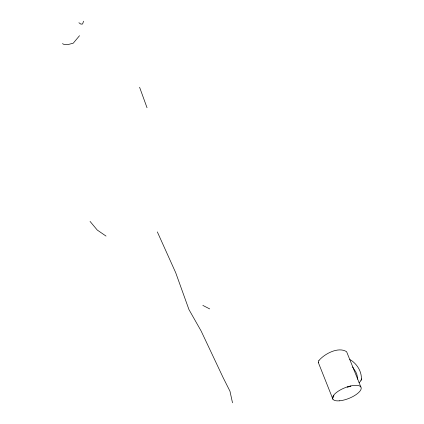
<?xml version="1.0" encoding="UTF-8"?>
<svg xmlns="http://www.w3.org/2000/svg" width="424" height="424" viewBox="0 0 424 424"><rect width="100%" height="100%" fill="white"/><g stroke="black" fill="none" stroke-linecap="round" stroke-linejoin="round"><path stroke-width="0.64" d="M318.302 362.499L318.313 362.223M361.365 379.226C361.842 371.323 356.589 363.246 349.779 359.499M357.501 378.754L357.596 378.388L357.379 379.173M359.08 382.559L360.236 381.637L361.158 379.978M361.047 380.37L361.465 378.865M83.539 21.2L82.611 23.998L80.92 24.126L78.912 22.753M318.896 360.548C324.45 353.86 338.373 346.382 346.604 351.697L360.856 386.969M318.281 362.313L318.922 360.464M333.301 397.526L333.905 395.64M79.516 35.706L73.251 43.19L68.37 44.467L63.934 44.393L62.476 43.651M202.842 305.402L209.684 308.9M106.021 236.073L97.244 230.036L90.047 221.402M352.625 367.025L355.831 371.959L356.876 374.524L357.543 377.779M157.341 231.902L175.706 272.712L188.961 309.584L201.146 331.033L223.204 377.779L229.962 391.193L232.506 402.8M350.712 385.914L350.849 386.253L347.351 387.197L347.214 386.858M318.281 362.403L332.914 399.223M139.591 87.254L147.027 107.738M339.29 400.823A15.296 5.682 -22 0 0 361.216 388.421A15.296 5.682 -22 0 0 340.143 390.043A15.296 5.682 -22 0 0 339.29 400.823"/></g></svg>
